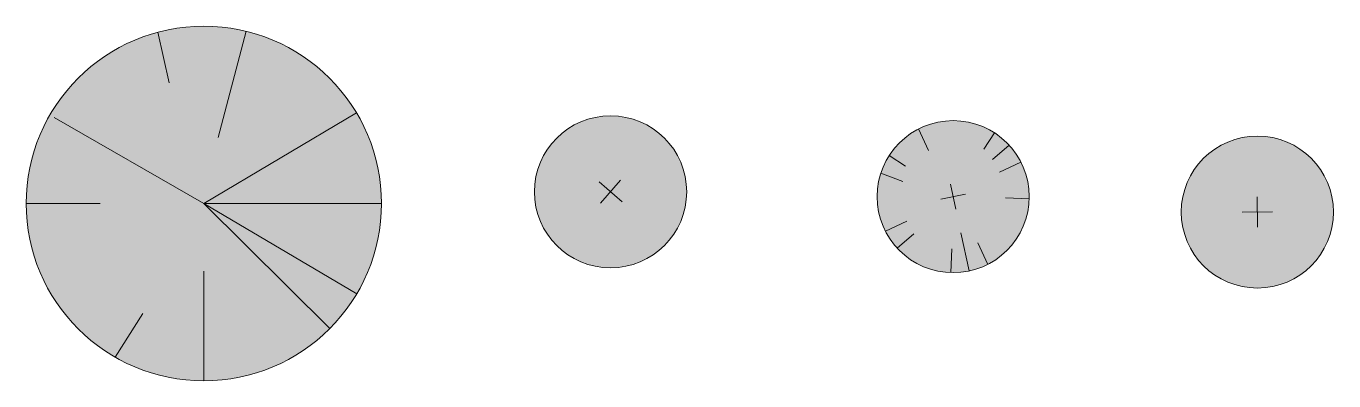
# Model space of a CAD drawing. Header units: metres. Extents: x -2072 to 1581266, y 0 to 323429.
# Drawn here: x 1349.65 to 1354.8, y 2069.09 to 2070.5 of the extents above; entities that cross this region are included whole.
import ezdxf

# ---------------------------------------------------------------- set-up
doc = ezdxf.new("R2010")
doc.units = ezdxf.units.M
doc.layers.add('ГП_Озеленение_деревья и кустарники', color=7, linetype='Continuous', lineweight=9, true_color=0x2e7666)
doc.layers.add('ГП_Озеленение_деревья и кустарники_пути рассадки', color=6, linetype='Continuous', lineweight=9)

# ---------------------------------------------------------------- blocks, each defined once
blk = doc.blocks.new('Спирея Аргута')
at = {"layer": 'ГП_Озеленение_деревья и кустарники', "true_color": 0xadddf7}
h = blk.add_hatch(color=141, dxfattribs=at)
h.dxf.hatch_style = 1
h.paths.add_polyline_path([(2202265.2708, 443628.7997, 1), (2202265.1456, 443629.3865, 1)])
at = {"layer": 'ГП_Озеленение_деревья и кустарники'}
for p, q in [((2202265.0721, 443629.3604), (2202265.1109, 443629.2756)), ((2202265.3706, 443629.3454), (2202265.3286, 443629.2804)), ((2202265.429, 443629.2962), (2202265.3629, 443629.2404)), ((2202264.956, 443629.2555), (2202265.0209, 443629.2135)), ((2202265.4755, 443629.2293), (2202265.3907, 443629.1904)), ((2202264.9229, 443629.1859), (2202265.0104, 443629.1534)), ((2202265.5081, 443629.0839), (2202265.4139, 443629.0883)), ((2202264.9409, 443628.957), (2202265.0257, 443628.9958)), ((2202265.2708, 443628.7997), (2202265.2387, 443628.9504)), ((2202264.9874, 443628.89), (2202265.0536, 443628.9458)), ((2202265.3444, 443628.8258), (2202265.3055, 443628.9106)), ((2202265.199, 443628.7933), (2202265.2034, 443628.8875))]:
    blk.add_line(p, q, dxfattribs=at)
for points in [[(2202265.1593, 443629.0827), (2202265.2571, 443629.1036)], [(2202265.2187, 443629.0442), (2202265.1978, 443629.142)]]:
    blk.add_lwpolyline(points, dxfattribs=at)
blk.add_circle((2202265.2082, 443629.0931), 0.3, dxfattribs=at)
blk = doc.blocks.new('Дерен столонный')
at = {"layer": 'ГП_Озеленение_деревья и кустарники', "true_color": 0xaccd75, "transparency": 33554687}
h = blk.add_hatch(color=63, dxfattribs=at)
h.dxf.hatch_style = 1
edge = h.paths.add_edge_path()
edge.add_arc((-4312.1103, -8763.8336), 0.3, 0, 360)
at = {"layer": 'ГП_Озеленение_деревья и кустарники'}
for p, q in [((-4312.1103, -8763.7736), (-4312.1103, -8763.8936)), ((-4312.0503, -8763.8336), (-4312.1703, -8763.8336))]:
    blk.add_line(p, q, dxfattribs=at)
blk.add_circle((-4312.1103, -8763.8336), 0.3, dxfattribs=at)
blk = doc.blocks.new('Клен Гиннала')
at = {"layer": 'ГП_Озеленение_деревья и кустарники', "true_color": 0xaccd75, "transparency": 33554610}
h = blk.add_hatch(color=63, dxfattribs=at)
h.dxf.hatch_style = 1
edge = h.paths.add_edge_path()
edge.add_arc((364.1539, -12934.1282), 0.7, 0, 360)
at = {"layer": 'ГП_Озеленение_деревья и кустарники'}
for p, q in [((363.9726, -12933.452), (364.017, -12933.6515)), ((364.3207, -12933.4483), (364.2106, -12933.8675)), ((364.7558, -12933.7709), (364.1539, -12934.1282)), ((363.5635, -12933.7883), (364.1539, -12934.1282)), ((363.4539, -12934.1282), (363.7452, -12934.1282)), ((364.8539, -12934.1282), (364.1539, -12934.1282)), ((364.6504, -12934.6216), (364.1539, -12934.1282)), ((364.1539, -12934.1282), (364.7564, -12934.4846)), ((364.1539, -12934.8282), (364.1539, -12934.3949)), ((363.804, -12934.7344), (363.9136, -12934.562))]:
    blk.add_line(p, q, dxfattribs=at)
blk.add_circle((364.1539, -12934.1282), 0.7, dxfattribs=at)
blk = doc.blocks.new('Ива Маяк')
at = {"layer": 'ГП_Озеленение_деревья и кустарники', "true_color": 0x6cd5b8, "transparency": 33554687}
h = blk.add_hatch(color=123, dxfattribs=at)
h.dxf.hatch_style = 1
edge = h.paths.add_edge_path()
edge.add_arc((2202020.3672, 443419.1799), 0.3, -179.9998, 180.0002)
at = {"layer": 'ГП_Озеленение_деревья и кустарники'}
for p, q in [((2202020.3672, 443419.1199), (2202020.3672, 443419.2399)), ((2202020.3072, 443419.1799), (2202020.4272, 443419.1799))]:
    blk.add_line(p, q, dxfattribs=at)
blk.add_circle((2202020.3672, 443419.1799), 0.3, dxfattribs=at)

msp = doc.modelspace()

# ---------------------------------------------------------------- block references
at = {"layer": 'ГП_Озеленение_деревья и кустарники'}
for name, p in [('Клен Гиннала', (986.1926, 15003.9232)), ('Спирея Аргута', (-2200911.9087, -441559.2711))]:
    msp.add_blockref(name, p, dxfattribs=at)
at = {"layer": 'ГП_Озеленение_деревья и кустарники', "rotation": 0.2249291955391412}
msp.add_blockref('Дерен столонный', (5632.1709, 10850.4556), dxfattribs=at)
at = {"layer": 'ГП_Озеленение_деревья и кустарники_пути рассадки', "rotation": 319.2418179216214}
msp.add_blockref('Ива Маяк', (-1956110.4552, 1103820.812), dxfattribs=at)

doc.saveas('drawing.dxf')
